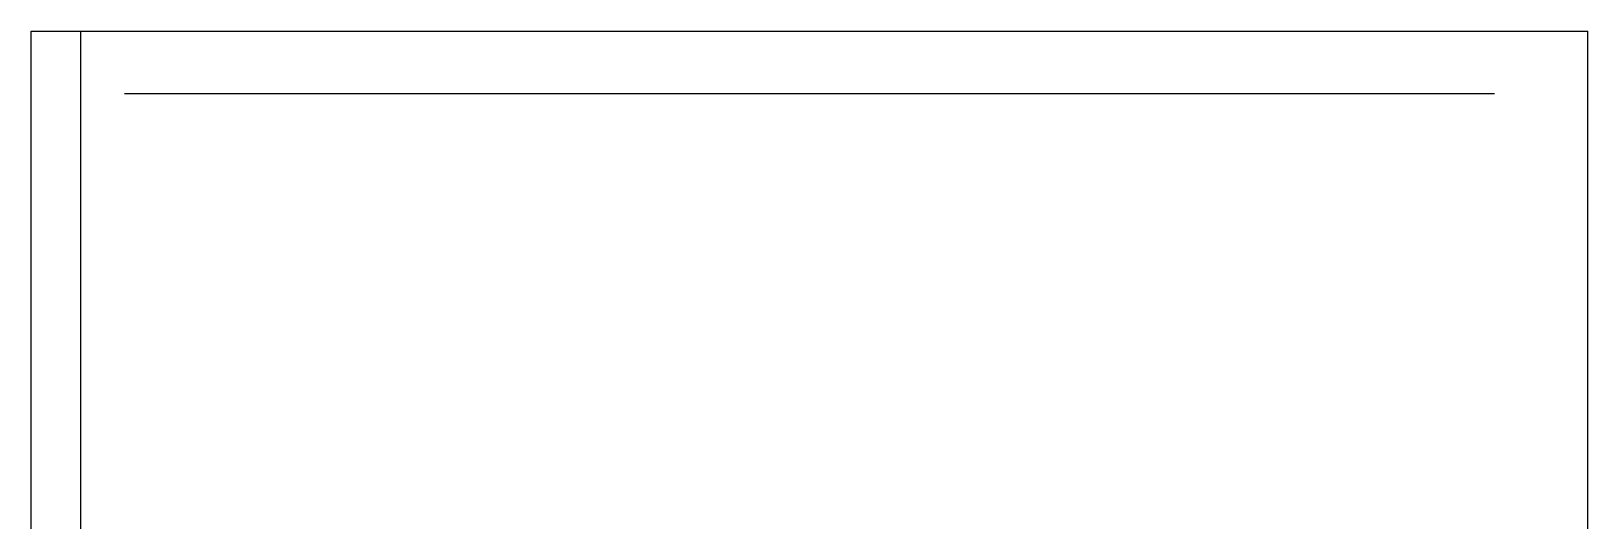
# Model space of a CAD drawing. Extents: x 0 to 25000, y 0 to 8000.
import ezdxf

# ---------------------------------------------------------------- set-up
doc = ezdxf.new("R2010")
doc.units = 0

msp = doc.modelspace()

# ---------------------------------------------------------------- linework, layer by layer
at = {"layer": 'ESTR_PORTICOS'}
for p, q in [((0, 0), (0, 8000)), ((0, 8000), (25000, 8000)), ((0, 0, 6000), (0, 8000, 6000)), ((0, 8000, 6000), (25000, 8000, 6000)), ((0, 0, 12000), (0, 8000, 12000)), ((0, 8000, 12000), (25000, 8000, 12000)), ((0, 0, 18000), (0, 8000, 18000)), ((0, 8000, 18000), (25000, 8000, 18000)), ((0, 0, 24000), (0, 8000, 24000)), ((0, 8000, 24000), (25000, 8000, 24000)), ((0, 0, 30000), (0, 8000, 30000)), ((0, 8000, 30000), (25000, 8000, 30000)), ((0, 0, 36000), (0, 8000, 36000)), ((0, 8000, 36000), (25000, 8000, 36000)), ((0, 0, 42000), (0, 8000, 42000)), ((0, 8000, 42000), (25000, 8000, 42000)), ((0, 0, 48000), (0, 8000, 48000)), ((0, 8000, 48000), (25000, 8000, 48000)), ((0, 0, 54000), (0, 8000, 54000)), ((0, 8000, 54000), (25000, 8000, 54000)), ((25000, 0), (25000, 8000)), ((25000, 0, 6000), (25000, 8000, 6000)), ((25000, 0, 12000), (25000, 8000, 12000)), ((25000, 0, 18000), (25000, 8000, 18000)), ((25000, 0, 24000), (25000, 8000, 24000)), ((25000, 0, 30000), (25000, 8000, 30000)), ((25000, 0, 36000), (25000, 8000, 36000)), ((25000, 0, 42000), (25000, 8000, 42000)), ((25000, 0, 48000), (25000, 8000, 48000)), ((25000, 0, 54000), (25000, 8000, 54000))]:
    msp.add_line(p, q, dxfattribs=at)
at = {"layer": 'MEC_ESCADAS'}
msp.add_line((800, 0, 900), (800, 8000, 900), dxfattribs=at)
at = {"layer": 'PIPING'}
for p, q in [((1500, 7000), (23500, 7000)), ((23500, 7000), (23500, 7000)), ((23500, 7000), (23500, 7000, 6000))]:
    msp.add_line(p, q, dxfattribs=at)

doc.saveas('drawing.dxf')
